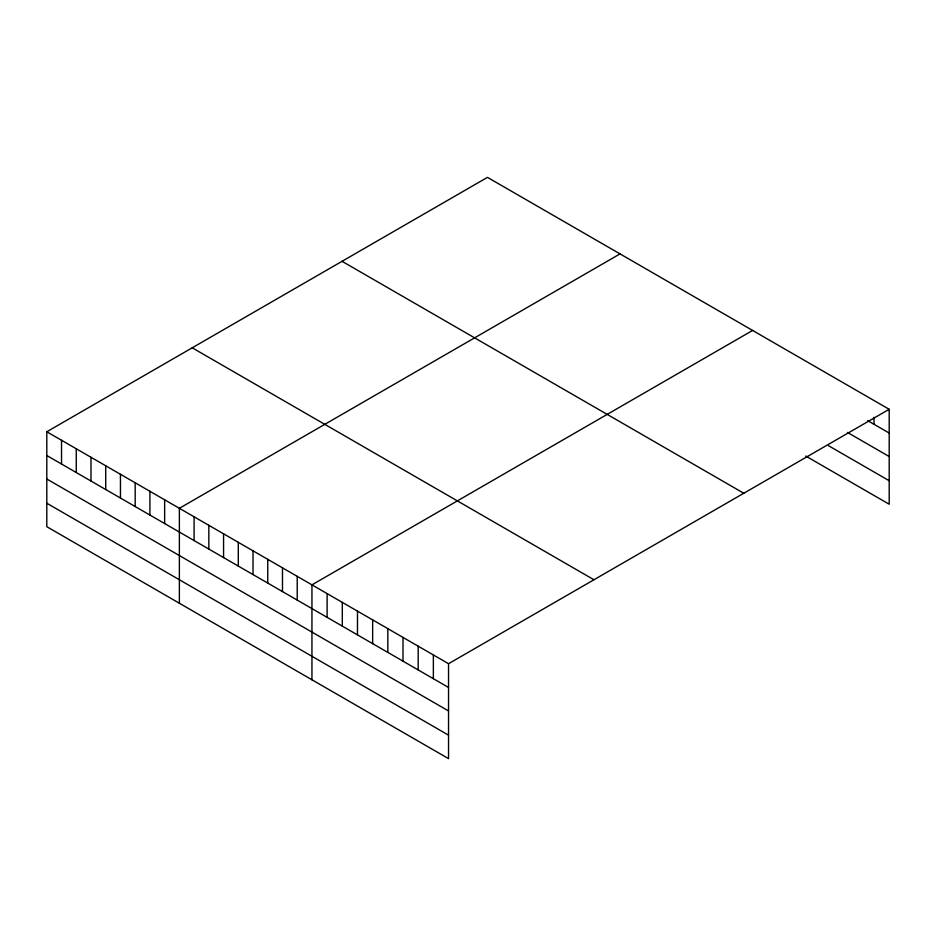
<?xml version="1.0" encoding="UTF-8"?>
<svg xmlns="http://www.w3.org/2000/svg" width="936" height="936" viewBox="0 0 936 936"><rect width="100%" height="100%" fill="white"/><g stroke="black" fill="none" stroke-linecap="round" stroke-linejoin="round"><path stroke-width="1.4" d="M889.2 409.301L448.543 663.706L448.543 758.64L46.8 526.699L46.8 431.765L487.457 177.36L889.2 409.301L889.2 504.235L805.732 456.043M620.03 253.89L179.373 508.306L179.373 603.24M752.614 330.431L311.945 584.848L311.945 679.782M867.695 420.638L889.2 433.052M847.466 432.444L889.2 456.534M828.489 445.688L889.2 480.741M342.038 261.308L743.781 493.249M192.219 347.806L593.962 579.758M46.8 431.765L448.543 663.706M46.8 455.516L448.543 687.457M46.8 479.01L448.543 710.95M46.8 503.217L448.543 735.158M874.025 417.304L874.025 424.289M433.368 654.943L433.368 678.694M418.181 646.191L418.181 669.93M403.006 637.428L403.006 661.167M387.832 628.664L387.832 652.415M372.657 619.901L372.657 643.652M357.482 611.138L357.482 634.889M342.307 602.375L342.307 626.125M327.12 593.611L327.12 617.362M297.215 576.342L297.215 600.093M282.485 567.836L282.485 591.587M267.754 559.33L267.754 583.081M253.024 550.836L253.024 574.575M238.294 542.33L238.294 566.081M223.564 533.824L223.564 557.575M208.833 525.318L208.833 549.069M194.103 516.812L194.103 540.563M164.642 499.801L164.642 523.552M149.912 491.295L149.912 515.046M135.182 482.8L135.182 506.54M120.451 474.295L120.451 498.034M105.721 465.789L105.721 489.54M90.991 457.283L90.991 481.034M76.261 448.777L76.261 472.528M61.53 440.271L61.53 464.022"/></g></svg>
